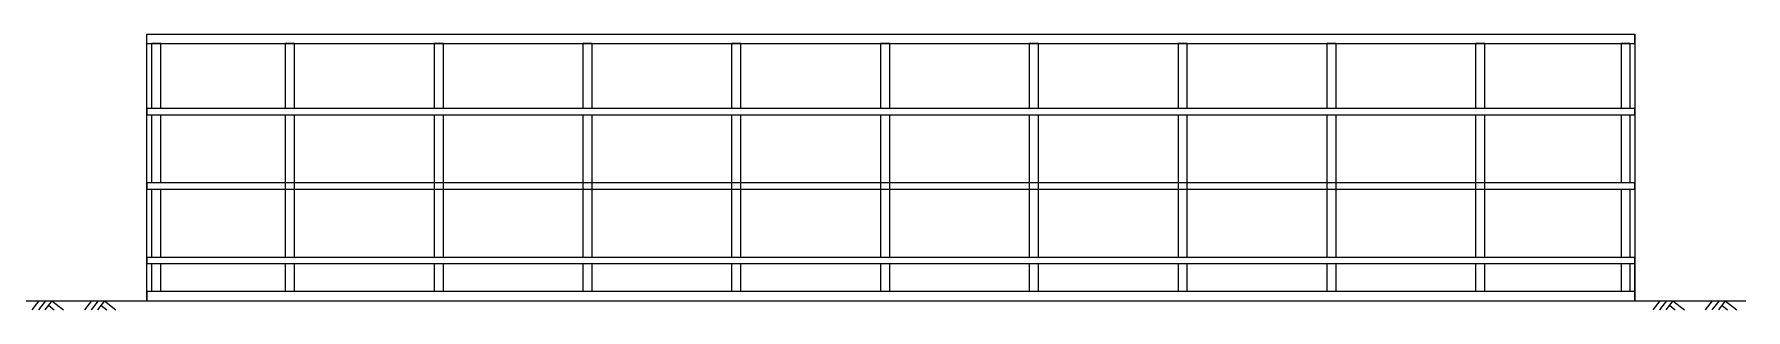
# Model space of a CAD drawing. Header units: inches. Extents: x -167 to 6071, y -6287 to -2731.
# Drawn here: x 1314 to 2418, y -4804 to -4626 of the extents above; entities that cross this region are included whole.
import ezdxf

# ---------------------------------------------------------------- set-up
doc = ezdxf.new("R2010")
doc.units = ezdxf.units.IN
doc.header["$LTSCALE"] = 96
doc.header["$MEASUREMENT"] = 0
for name, color, linetype, lineweight in [('Common', 4, 'Continuous', 5), ('Dimensions', 7, 'Continuous', 5), ('Section', 6, 'Continuous', 18), ('Wall_line', 6, 'Continuous', 18)]:
    doc.layers.add(name, color=color, linetype=linetype, lineweight=lineweight)

msp = doc.modelspace()

# ---------------------------------------------------------------- linework, layer by layer
at = {"layer": 'Common'}
for p, q in [((1387, -4798.1), (1387, -4626.1)), ((2347, -4626.1), (2347, -4798.1))]:
    msp.add_line(p, q, dxfattribs=at)
at = {"layer": 'Dimensions'}
for p, q in [((1317.3, -4798.1), (1312.7, -4803.9)), ((1321.6, -4798.1), (1317.1, -4803.9)), ((1325.7, -4798.1), (1321.1, -4803.9)), ((1323.4, -4801), (1327.1, -4803.9)), ((1325.7, -4798.1), (1333.1, -4803.9)), ((1351.1, -4798.1), (1346.6, -4803.9)), ((1355.5, -4798.1), (1350.9, -4803.9)), ((1359.6, -4798.1), (1355, -4803.9)), ((1357.3, -4801), (1361, -4803.9)), ((1359.6, -4798.1), (1367, -4803.9)), ((2363, -4798.1), (2358.5, -4803.9)), ((2367.4, -4798.1), (2362.8, -4803.9)), ((2371.4, -4798.1), (2366.9, -4803.9)), ((2369.2, -4801), (2372.9, -4803.9)), ((2371.4, -4798.1), (2378.9, -4803.9)), ((2396.9, -4798.1), (2392.3, -4803.9)), ((2401.3, -4798.1), (2396.7, -4803.9)), ((2405.3, -4798.1), (2400.8, -4803.9)), ((2403.1, -4801), (2406.8, -4803.9)), ((2405.3, -4798.1), (2412.8, -4803.9))]:
    msp.add_line(p, q, dxfattribs=at)
at = {"layer": 'Section'}
for p, q in [((1387, -4626.1), (2347, -4626.1)), ((1387, -4632.1), (1387, -4626.1)), ((1387, -4632.1), (2347, -4632.1)), ((1293.2, -4798.1), (2418.5, -4798.1))]:
    msp.add_line(p, q, dxfattribs=at)
for points in [[(2347, -4678.1), (2347, -4674.1), (1387, -4674.1), (1387, -4678.1), (2347, -4678.1)], [(2347, -4726.1), (2347, -4722.1), (1387, -4722.1), (1387, -4726.1), (2347, -4726.1)], [(2347, -4792.1), (2347, -4770.1), (1387, -4770.1), (1387, -4774.1), (2347, -4774.1)], [(2347, -4798.1), (2347, -4792.1), (1387, -4792.1), (1387, -4798.1), (2347, -4798.1)]]:
    msp.add_lwpolyline(points, dxfattribs=at)
at = {"layer": 'Wall_line', "transparency": 33554687}
msp.add_line((2347, -4632.1), (2347, -4626.1), dxfattribs=at)
for points in [[(1390, -4632.1), (1390, -4674.1)], [(1396, -4674.1), (1396, -4632.1), (1390, -4632.1)], [(1476.2, -4632.1), (1476.2, -4674.1)], [(1482.2, -4674.1), (1482.2, -4632.1), (1476.2, -4632.1)], [(1572.2, -4632.1), (1572.2, -4674.1)], [(1578.2, -4674.1), (1578.2, -4632.1), (1572.2, -4632.1)], [(1668.2, -4632.1), (1668.2, -4674.1)], [(1674.2, -4674.1), (1674.2, -4632.1), (1668.2, -4632.1)], [(1764.2, -4632.1), (1764.2, -4674.1)], [(1770.2, -4674.1), (1770.2, -4632.1), (1764.2, -4632.1)], [(1860.2, -4632.1), (1860.2, -4674.1)], [(1866.2, -4674.1), (1866.2, -4632.1), (1860.2, -4632.1)], [(1956.2, -4632.1), (1956.2, -4674.1)], [(1962.2, -4674.1), (1962.2, -4632.1), (1956.2, -4632.1)], [(2052.2, -4632.1), (2052.2, -4674.1)], [(2058.2, -4674.1), (2058.2, -4632.1), (2052.2, -4632.1)], [(2148.2, -4632.1), (2148.2, -4674.1)], [(2154.2, -4674.1), (2154.2, -4632.1), (2148.2, -4632.1)], [(2244.2, -4632.1), (2244.2, -4674.1)], [(2250.2, -4674.1), (2250.2, -4632.1), (2244.2, -4632.1)], [(2338, -4632.1), (2338, -4674.1)], [(2344, -4674.1), (2344, -4632.1), (2338, -4632.1)], [(1390, -4678.1), (1390, -4722.1)], [(1396, -4722.1), (1396, -4678.1)], [(1476.2, -4678.1), (1476.2, -4722.1)], [(1482.2, -4722.1), (1482.2, -4678.1)], [(1572.2, -4678.1), (1572.2, -4722.1)], [(1578.2, -4722.1), (1578.2, -4678.1)], [(1668.2, -4678.1), (1668.2, -4722.1)], [(1674.2, -4722.1), (1674.2, -4678.1)], [(1764.2, -4678.1), (1764.2, -4722.1)], [(1770.2, -4722.1), (1770.2, -4678.1)], [(1860.2, -4678.1), (1860.2, -4722.1)], [(1866.2, -4722.1), (1866.2, -4678.1)], [(1956.2, -4678.1), (1956.2, -4722.1)], [(1962.2, -4722.1), (1962.2, -4678.1)], [(2052.2, -4678.1), (2052.2, -4722.1)], [(2058.2, -4722.1), (2058.2, -4678.1)], [(2148.2, -4678.1), (2148.2, -4722.1)], [(2154.2, -4722.1), (2154.2, -4678.1)], [(2244.2, -4678.1), (2244.2, -4722.1)], [(2250.2, -4722.1), (2250.2, -4678.1)], [(2338, -4678.1), (2338, -4722.1)], [(2344, -4722.1), (2344, -4678.1)], [(1390, -4726.1), (1390, -4770.1)], [(1396, -4770.1), (1396, -4726.1)], [(1476.2, -4722.1), (1476.2, -4770.1)], [(1482.2, -4770.1), (1482.2, -4722.1)], [(1572.2, -4722.1), (1572.2, -4770.1)], [(1578.2, -4770.1), (1578.2, -4722.1)], [(1668.2, -4722.1), (1668.2, -4770.1)], [(1674.2, -4770.1), (1674.2, -4722.1)], [(1764.2, -4722.1), (1764.2, -4770.1)], [(1770.2, -4770.1), (1770.2, -4722.1)], [(1860.2, -4722.1), (1860.2, -4770.1)], [(1866.2, -4770.1), (1866.2, -4722.1)], [(1956.2, -4722.1), (1956.2, -4770.1)], [(1962.2, -4770.1), (1962.2, -4722.1)], [(2052.2, -4722.1), (2052.2, -4770.1)], [(2058.2, -4770.1), (2058.2, -4722.1)], [(2148.2, -4722.1), (2148.2, -4770.1)], [(2154.2, -4770.1), (2154.2, -4722.1)], [(2244.2, -4722.1), (2244.2, -4770.1)], [(2250.2, -4770.1), (2250.2, -4722.1)], [(2338, -4726.1), (2338, -4770.1)], [(2344, -4770.1), (2344, -4726.1)], [(1390, -4774.1), (1390, -4792.1)], [(1396, -4792.1), (1396, -4774.1)], [(1476.2, -4774.1), (1476.2, -4792.1)], [(1482.2, -4792.1), (1482.2, -4774.1)], [(1572.2, -4774.1), (1572.2, -4792.1)], [(1578.2, -4792.1), (1578.2, -4774.1)], [(1668.2, -4774.1), (1668.2, -4792.1)], [(1674.2, -4792.1), (1674.2, -4774.1)], [(1764.2, -4774.1), (1764.2, -4792.1)], [(1770.2, -4792.1), (1770.2, -4774.1)], [(1860.2, -4774.1), (1860.2, -4792.1)], [(1866.2, -4792.1), (1866.2, -4774.1)], [(1956.2, -4774.1), (1956.2, -4792.1)], [(1962.2, -4792.1), (1962.2, -4774.1)], [(2052.2, -4774.1), (2052.2, -4792.1)], [(2058.2, -4792.1), (2058.2, -4774.1)], [(2148.2, -4774.1), (2148.2, -4792.1)], [(2154.2, -4792.1), (2154.2, -4774.1)], [(2244.2, -4774.1), (2244.2, -4792.1)], [(2250.2, -4792.1), (2250.2, -4774.1)], [(2338, -4774.1), (2338, -4792.1)], [(2344, -4792.1), (2344, -4774.1)], [(1390, -4798.1), (1390, -4798.1), (1396, -4798.1)], [(1476.2, -4798.1), (1476.2, -4798.1), (1482.2, -4798.1)], [(1572.2, -4798.1), (1572.2, -4798.1), (1578.2, -4798.1)], [(1668.2, -4798.1), (1668.2, -4798.1), (1674.2, -4798.1)], [(1764.2, -4798.1), (1764.2, -4798.1), (1770.2, -4798.1)], [(1860.2, -4798.1), (1860.2, -4798.1), (1866.2, -4798.1)], [(1956.2, -4798.1), (1956.2, -4798.1), (1962.2, -4798.1)], [(2052.2, -4798.1), (2052.2, -4798.1), (2058.2, -4798.1)], [(2148.2, -4798.1), (2148.2, -4798.1), (2154.2, -4798.1)], [(2244.2, -4798.1), (2244.2, -4798.1), (2250.2, -4798.1)], [(2338, -4798.1), (2338, -4798.1), (2344, -4798.1)]]:
    msp.add_lwpolyline(points, dxfattribs=at)

doc.saveas('drawing.dxf')
